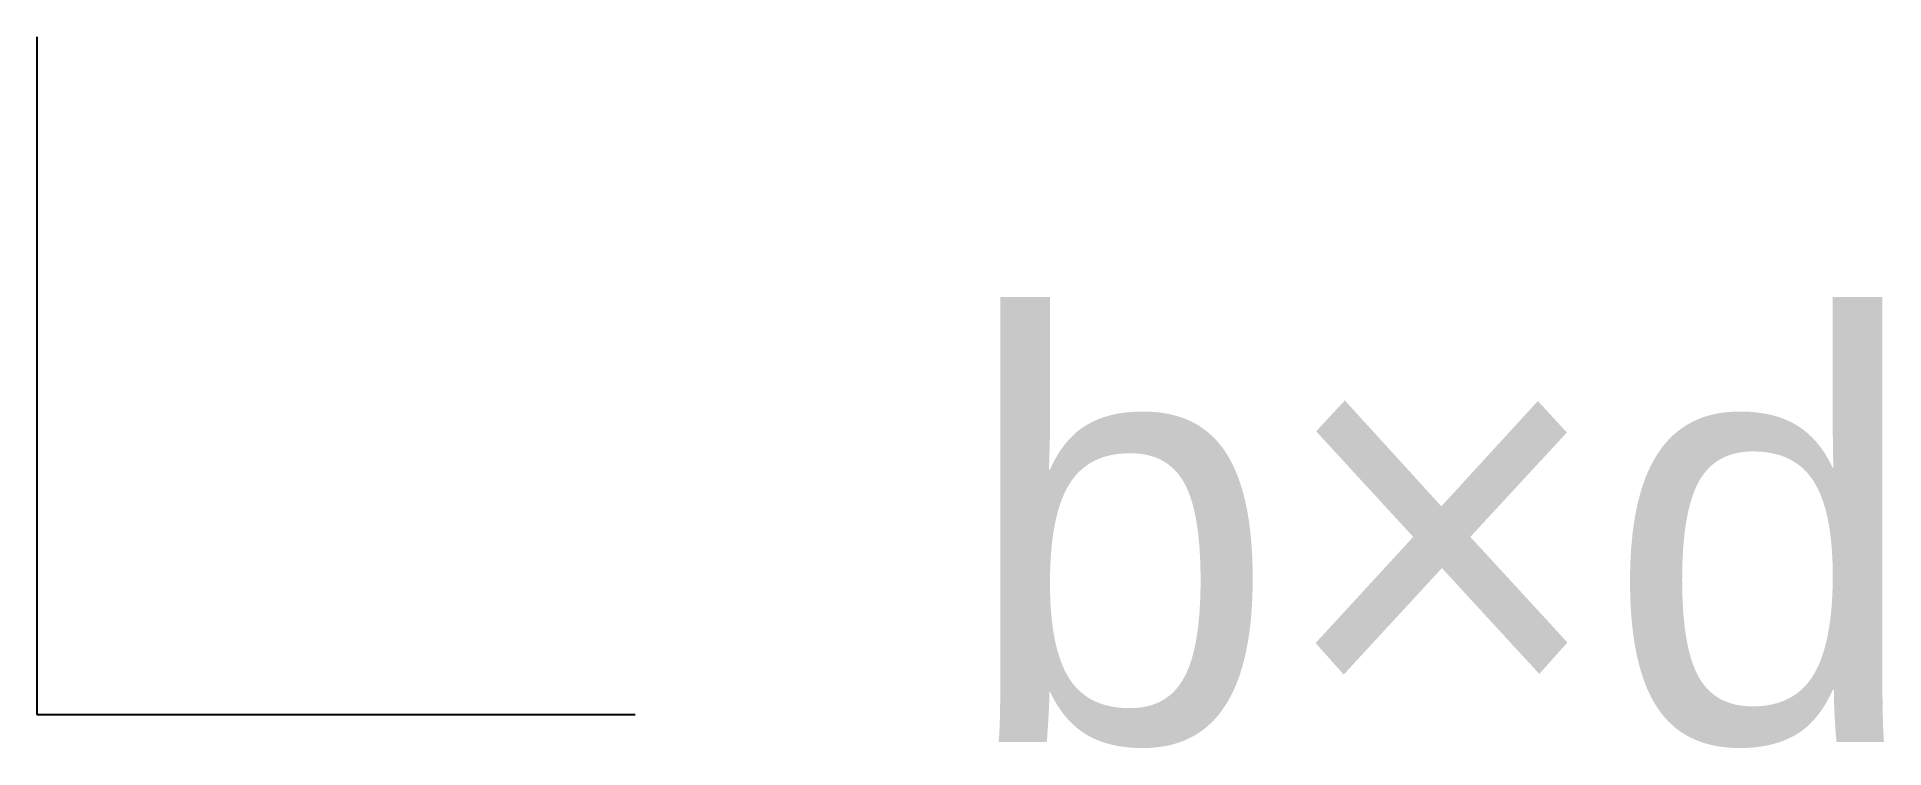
# Model space of a CAD drawing. Header units: metres. Extents: x -120040 to -118947, y -273192 to -272771.
import ezdxf

# ---------------------------------------------------------------- set-up
doc = ezdxf.new("R2010")
doc.units = ezdxf.units.M
doc.layers.add('DIM', color=4, linetype='Continuous')
doc.layers.add('K', color=2, linetype='Continuous')

msp = doc.modelspace()

# ---------------------------------------------------------------- linework, layer by layer
at = {"layer": 'K'}
for p, q in [((-120039.96, -272771.04), (-120039.96, -273171.88)), ((-120039.96, -273171.88), (-119685.96, -273171.88))]:
    msp.add_line(p, q, dxfattribs=at)

# ---------------------------------------------------------------- texts
at = {"layer": 'DIM'}
msp.add_text('b×d', height=250, dxfattribs=at).set_placement((-119492.33, -273188.16))

doc.saveas('drawing.dxf')
